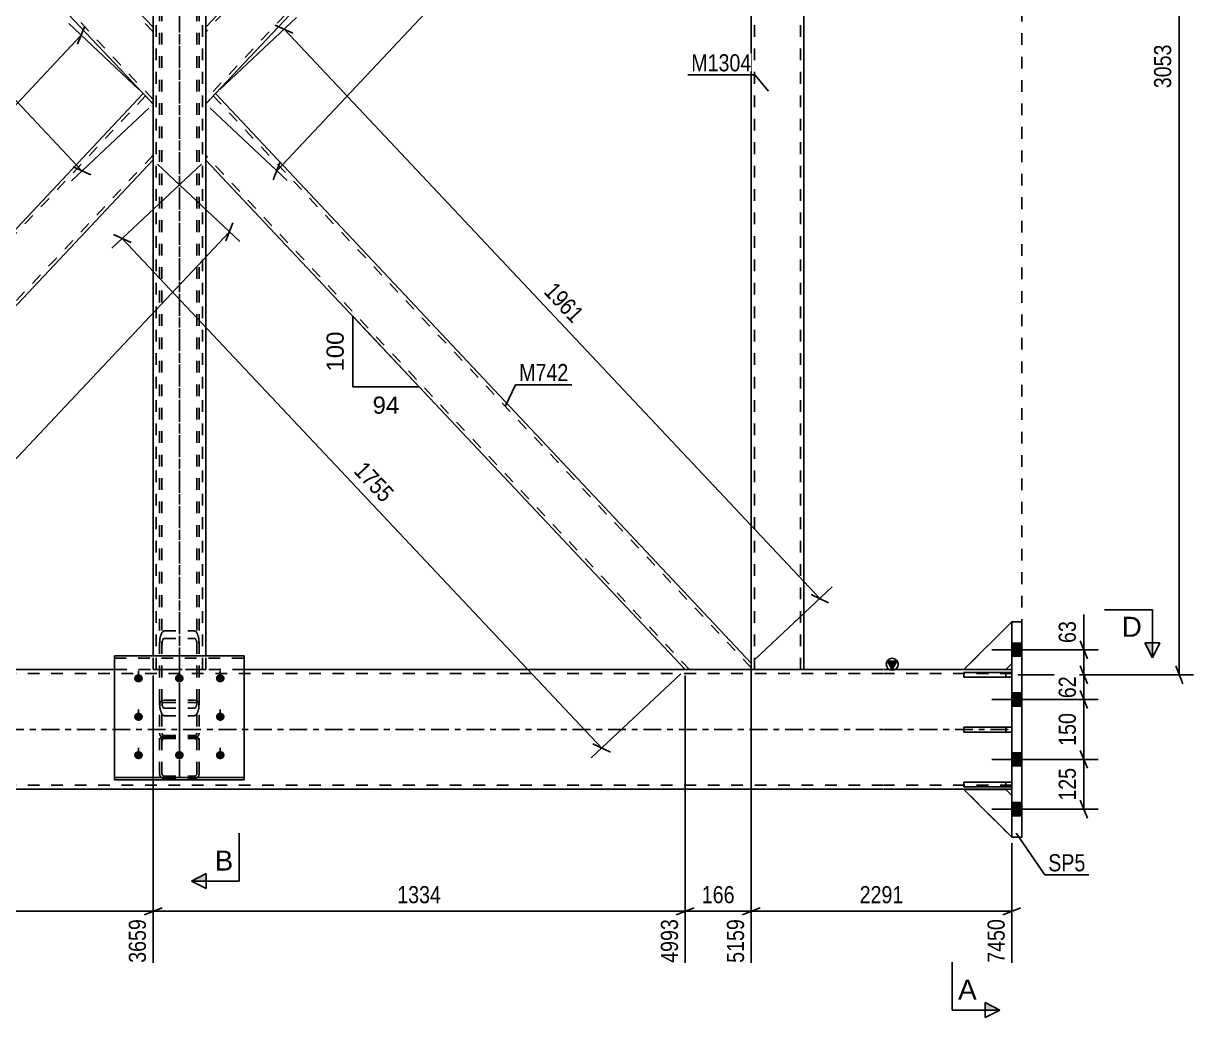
# Model space of a CAD drawing. Header units: millimetres. Extents: x 0 to 841, y 0 to 594.
# Drawn here: x 180.3 to 376, y 123.3 to 289.5 of the extents above; entities that cross this region are included whole.
import ezdxf

# ---------------------------------------------------------------- set-up
doc = ezdxf.new("R2010")
doc.units = ezdxf.units.MM
doc.linetypes.add('DXK_LINE_DOT2', pattern=[3.9198, 1.9599, -1.9599])
doc.linetypes.add('DXK_LINE_DOT3', pattern=[5.9187, 2.979, -0.9799, 0.9799, -0.9799])
doc.styles.add('Arial', font='ARIAL.TTF', dxfattribs={"height": 0.2})
doc.styles.add('Arial Narrow', font='ARIALN.TTF', dxfattribs={"height": 0.2})

# ---------------------------------------------------------------- blocks, each defined once
blk = doc.blocks.new('Bolt-761548517-3434 - 3430')
at = {"linetype": 'Continuous'}
for points in [[(199.59, 179.33), (199.43, 179.34), (199.29, 179.39), (199.16, 179.46), (199.04, 179.56), (198.95, 179.67), (198.89, 179.8), (198.86, 179.94), (198.86, 180.09), (198.89, 180.23), (198.95, 180.36), (199.04, 180.48), (199.16, 180.57), (199.29, 180.65), (199.43, 180.69), (199.59, 180.71), (199.74, 180.69), (199.88, 180.65), (200.02, 180.57), (200.13, 180.48), (200.22, 180.36), (200.28, 180.23), (200.32, 180.09), (200.32, 179.94), (200.28, 179.8), (200.22, 179.67), (200.13, 179.56), (200.02, 179.46), (199.88, 179.39), (199.74, 179.34)], [(206.42, 179.33), (206.27, 179.34), (206.12, 179.39), (205.99, 179.46), (205.87, 179.56), (205.78, 179.67), (205.72, 179.8), (205.69, 179.94), (205.69, 180.09), (205.72, 180.23), (205.78, 180.36), (205.87, 180.48), (205.99, 180.57), (206.12, 180.65), (206.27, 180.69), (206.42, 180.71), (206.57, 180.69), (206.72, 180.65), (206.85, 180.57), (206.96, 180.48), (207.05, 180.36), (207.12, 180.23), (207.15, 180.09), (207.15, 179.94), (207.12, 179.8), (207.05, 179.67), (206.96, 179.56), (206.85, 179.46), (206.72, 179.39), (206.57, 179.34)], [(213.25, 179.33), (213.1, 179.34), (212.95, 179.39), (212.82, 179.46), (212.71, 179.56), (212.62, 179.67), (212.56, 179.8), (212.52, 179.94), (212.52, 180.09), (212.56, 180.23), (212.62, 180.36), (212.71, 180.48), (212.82, 180.57), (212.95, 180.65), (213.1, 180.69), (213.25, 180.71), (213.41, 180.69), (213.55, 180.65), (213.68, 180.57), (213.8, 180.48), (213.89, 180.36), (213.95, 180.23), (213.98, 180.09), (213.98, 179.94), (213.95, 179.8), (213.89, 179.67), (213.8, 179.56), (213.68, 179.46), (213.55, 179.39), (213.41, 179.34)], [(199.59, 172.91), (199.43, 172.92), (199.29, 172.97), (199.16, 173.04), (199.04, 173.13), (198.95, 173.25), (198.89, 173.38), (198.86, 173.52), (198.86, 173.67), (198.89, 173.81), (198.95, 173.94), (199.04, 174.06), (199.16, 174.15), (199.29, 174.23), (199.43, 174.27), (199.59, 174.28), (199.74, 174.27), (199.88, 174.23), (200.02, 174.15), (200.13, 174.06), (200.22, 173.94), (200.28, 173.81), (200.32, 173.67), (200.32, 173.52), (200.28, 173.38), (200.22, 173.25), (200.13, 173.13), (200.02, 173.04), (199.88, 172.97), (199.74, 172.92)], [(213.25, 172.91), (213.1, 172.92), (212.95, 172.97), (212.82, 173.04), (212.71, 173.13), (212.62, 173.25), (212.56, 173.38), (212.52, 173.52), (212.52, 173.67), (212.56, 173.81), (212.62, 173.94), (212.71, 174.06), (212.82, 174.15), (212.95, 174.23), (213.1, 174.27), (213.25, 174.28), (213.41, 174.27), (213.55, 174.23), (213.68, 174.15), (213.8, 174.06), (213.89, 173.94), (213.95, 173.81), (213.98, 173.67), (213.98, 173.52), (213.95, 173.38), (213.89, 173.25), (213.8, 173.13), (213.68, 173.04), (213.55, 172.97), (213.41, 172.92)], [(199.59, 166.49), (199.43, 166.5), (199.29, 166.54), (199.16, 166.62), (199.04, 166.71), (198.95, 166.83), (198.89, 166.96), (198.86, 167.1), (198.86, 167.25), (198.89, 167.39), (198.95, 167.52), (199.04, 167.64), (199.16, 167.73), (199.29, 167.8), (199.43, 167.85), (199.59, 167.86), (199.74, 167.85), (199.88, 167.8), (200.02, 167.73), (200.13, 167.64), (200.22, 167.52), (200.28, 167.39), (200.32, 167.25), (200.32, 167.1), (200.28, 166.96), (200.22, 166.83), (200.13, 166.71), (200.02, 166.62), (199.88, 166.54), (199.74, 166.5)], [(206.42, 166.49), (206.27, 166.5), (206.12, 166.54), (205.99, 166.62), (205.87, 166.71), (205.78, 166.83), (205.72, 166.96), (205.69, 167.1), (205.69, 167.25), (205.72, 167.39), (205.78, 167.52), (205.87, 167.64), (205.99, 167.73), (206.12, 167.8), (206.27, 167.85), (206.42, 167.86), (206.57, 167.85), (206.72, 167.8), (206.85, 167.73), (206.96, 167.64), (207.05, 167.52), (207.12, 167.39), (207.15, 167.25), (207.15, 167.1), (207.12, 166.96), (207.05, 166.83), (206.96, 166.71), (206.85, 166.62), (206.72, 166.54), (206.57, 166.5)], [(213.25, 166.49), (213.1, 166.5), (212.95, 166.54), (212.82, 166.62), (212.71, 166.71), (212.62, 166.83), (212.56, 166.96), (212.52, 167.1), (212.52, 167.25), (212.56, 167.39), (212.62, 167.52), (212.71, 167.64), (212.82, 167.73), (212.95, 167.8), (213.1, 167.85), (213.25, 167.86), (213.41, 167.85), (213.55, 167.8), (213.68, 167.73), (213.8, 167.64), (213.89, 167.52), (213.95, 167.39), (213.98, 167.25), (213.98, 167.1), (213.95, 166.96), (213.89, 166.83), (213.8, 166.71), (213.68, 166.62), (213.55, 166.54), (213.41, 166.5)]]:
    blk.add_hatch(color=1, dxfattribs=at).paths.add_polyline_path(points)
at = {"color": 1, "linetype": 'Continuous'}
for p, q in [((199.59, 179.36), (199.59, 181.25)), ((206.42, 179.36), (206.42, 181.25)), ((213.25, 179.36), (213.25, 181.25)), ((199.59, 172.93), (199.59, 174.83)), ((213.25, 172.93), (213.25, 174.83)), ((199.59, 166.51), (199.59, 168.41)), ((206.42, 166.51), (206.42, 168.41)), ((213.25, 166.51), (213.25, 168.41))]:
    blk.add_line(p, q, dxfattribs=at)
blk = doc.blocks.new('Part-761548517-3502 - 3430')
at = {"linetype": 'Continuous'}
blk.add_hatch(color=2, dxfattribs=at).paths.add_polyline_path([(325.58, 181.47), (324.78, 182.87), (326.38, 182.87)])
at = {"color": 2, "linetype": 'Continuous'}
for p, q in [((325.58, 181.47), (324.78, 182.87)), ((324.78, 182.87), (326.38, 182.87)), ((326.38, 182.87), (325.58, 181.47)), ((195.59, 181.47), (88.68, 181.47)), ((324.15, 181.47), (217.25, 181.47)), ((337.58, 181.47), (324.25, 181.47)), ((345.58, 181.47), (344.58, 181.47)), ((324.15, 161.47), (88.68, 161.47)), ((345.58, 161.47), (324.25, 161.47))]:
    blk.add_line(p, q, dxfattribs=at)
at = {"color": 7, "linetype": 'DXK_LINE_DOT2'}
for p, q in [((324.15, 180.8), (88.68, 180.8)), ((217.25, 181.47), (195.59, 181.47)), ((345.58, 180.8), (324.25, 180.8)), ((344.58, 181.47), (337.58, 181.47)), ((345.58, 161.47), (345.58, 181.47)), ((324.15, 162.14), (88.68, 162.14)), ((345.58, 162.14), (324.25, 162.14))]:
    blk.add_line(p, q, dxfattribs=at)
at = {"color": 7, "linetype": 'DXK_LINE_DOT3'}
for p, q in [((88.68, 171.47), (324.15, 171.47)), ((324.25, 171.47), (345.58, 171.47))]:
    blk.add_line(p, q, dxfattribs=at)
at = {"color": 2, "linetype": 'Continuous'}
blk.add_circle((325.58, 182.37), 1, dxfattribs=at)
blk = doc.blocks.new('Bolt-761548517-3503 - 3430')
at = {"linetype": 'Continuous'}
for points in [[(345.58, 185.9), (345.58, 183.7), (347.25, 183.7), (347.25, 185.9)], [(345.58, 185.9), (345.58, 183.7), (347.25, 183.7), (347.25, 185.9)], [(345.58, 185.9), (345.58, 183.7), (347.25, 183.7), (347.25, 185.9)], [(345.58, 177.57), (345.58, 175.37), (347.25, 175.37), (347.25, 177.57)], [(345.58, 177.57), (345.58, 175.37), (347.25, 175.37), (347.25, 177.57)], [(345.58, 167.57), (345.58, 165.37), (347.25, 165.37), (347.25, 167.57)], [(345.58, 167.57), (345.58, 165.37), (347.25, 165.37), (347.25, 167.57)], [(345.58, 159.24), (345.58, 157.04), (347.25, 157.04), (347.25, 159.24)], [(345.58, 159.24), (345.58, 157.04), (347.25, 157.04), (347.25, 159.24)], [(345.58, 159.24), (345.58, 157.04), (347.25, 157.04), (347.25, 159.24)]]:
    blk.add_hatch(color=1, dxfattribs=at).paths.add_polyline_path(points)
at = {"color": 1, "linetype": 'Continuous'}
for p, q in [((347.25, 185.9), (345.58, 185.9)), ((347.25, 185.9), (345.58, 185.9)), ((347.25, 185.9), (345.58, 185.9)), ((350.18, 184.8), (342.25, 184.8)), ((350.18, 184.8), (342.25, 184.8)), ((350.18, 184.8), (342.25, 184.8)), ((347.25, 183.7), (345.58, 183.7)), ((347.25, 183.7), (345.58, 183.7)), ((347.25, 183.7), (345.58, 183.7)), ((350.18, 176.47), (342.25, 176.47)), ((350.18, 176.47), (342.25, 176.47)), ((347.25, 177.57), (345.58, 177.57)), ((347.25, 177.57), (345.58, 177.57)), ((347.25, 175.37), (345.58, 175.37)), ((347.25, 175.37), (345.58, 175.37)), ((350.18, 166.47), (342.25, 166.47)), ((350.18, 166.47), (342.25, 166.47)), ((347.25, 167.57), (345.58, 167.57)), ((347.25, 167.57), (345.58, 167.57)), ((347.25, 165.37), (345.58, 165.37)), ((347.25, 165.37), (345.58, 165.37)), ((347.25, 159.24), (345.58, 159.24)), ((347.25, 159.24), (345.58, 159.24)), ((347.25, 159.24), (345.58, 159.24)), ((350.18, 158.14), (342.25, 158.14)), ((350.18, 158.14), (342.25, 158.14)), ((350.18, 158.14), (342.25, 158.14)), ((347.25, 157.04), (345.58, 157.04)), ((347.25, 157.04), (345.58, 157.04)), ((347.25, 157.04), (345.58, 157.04))]:
    blk.add_line(p, q, dxfattribs=at)
blk = doc.blocks.new('Part-761548517-3445 - 3430')
at = {"color": 2, "linetype": 'Continuous'}
for p, q in [((345.58, 189.47), (337.58, 181.47)), ((344.58, 181.47), (345.58, 182.47)), ((337.58, 181.47), (344.58, 181.47))]:
    blk.add_line(p, q, dxfattribs=at)
at = {"color": 7, "linetype": 'DXK_LINE_DOT2'}
blk.add_line((345.58, 182.47), (345.58, 189.47), dxfattribs=at)
blk = doc.blocks.new('Part-761548517-3446 - 3430')
at = {"color": 7, "linetype": 'DXK_LINE_DOT2'}
for p, q in [((345.58, 189.47), (337.58, 181.47)), ((345.58, 182.47), (345.58, 189.47)), ((344.58, 181.47), (345.58, 182.47)), ((337.58, 181.47), (344.58, 181.47))]:
    blk.add_line(p, q, dxfattribs=at)
blk = doc.blocks.new('Part-761548517-3447 - 3430')
at = {"color": 2, "linetype": 'Continuous'}
for p, q in [((337.58, 161.43), (344.58, 161.43)), ((345.58, 153.43), (337.58, 161.43)), ((344.58, 161.43), (345.58, 160.43)), ((345.58, 153.43), (345.58, 153.47))]:
    blk.add_line(p, q, dxfattribs=at)
at = {"color": 7, "linetype": 'DXK_LINE_DOT2'}
blk.add_line((345.58, 153.47), (345.58, 160.43), dxfattribs=at)
blk = doc.blocks.new('Part-761548517-3448 - 3430')
at = {"color": 7, "linetype": 'DXK_LINE_DOT2'}
for p, q in [((337.58, 161.43), (344.58, 161.43)), ((345.58, 153.43), (337.58, 161.43)), ((344.58, 161.43), (345.58, 160.43)), ((345.58, 160.43), (345.58, 153.43))]:
    blk.add_line(p, q, dxfattribs=at)
blk = doc.blocks.new('Part-761548517-3449 - 3430')
at = {"color": 7, "linetype": 'DXK_LINE_DOT2'}
for p, q in [((345.58, 162.66), (337.58, 162.66)), ((337.58, 162.66), (337.58, 161.86)), ((344.58, 161.86), (344.58, 162.66)), ((345.58, 161.86), (345.58, 162.66)), ((337.58, 161.86), (345.58, 161.86))]:
    blk.add_line(p, q, dxfattribs=at)
blk = doc.blocks.new('Part-761548517-3450 - 3430')
at = {"color": 7, "linetype": 'DXK_LINE_DOT2'}
for p, q in [((345.58, 171.83), (337.58, 171.83)), ((337.58, 171.83), (337.58, 171.03)), ((337.58, 171.03), (345.58, 171.03)), ((344.58, 171.03), (344.58, 171.83)), ((345.58, 171.03), (345.58, 171.83))]:
    blk.add_line(p, q, dxfattribs=at)
blk = doc.blocks.new('Part-761548517-3451 - 3430')
at = {"color": 7, "linetype": 'DXK_LINE_DOT2'}
for p, q in [((345.58, 180.99), (337.58, 180.99)), ((337.58, 180.99), (337.58, 180.19)), ((337.58, 180.19), (345.58, 180.19)), ((344.58, 180.19), (344.58, 180.99)), ((345.58, 180.19), (345.58, 180.99))]:
    blk.add_line(p, q, dxfattribs=at)
blk = doc.blocks.new('Part-761548517-3452 - 3430')
at = {"color": 2, "linetype": 'Continuous'}
for p, q in [((337.58, 162.66), (345.58, 162.66)), ((337.58, 161.86), (337.58, 162.66)), ((345.58, 162.66), (345.58, 161.86)), ((345.58, 161.86), (337.58, 161.86))]:
    blk.add_line(p, q, dxfattribs=at)
at = {"color": 7, "linetype": 'DXK_LINE_DOT2'}
blk.add_line((344.58, 161.86), (344.58, 162.66), dxfattribs=at)
blk = doc.blocks.new('Part-761548517-3453 - 3430')
at = {"color": 2, "linetype": 'Continuous'}
for p, q in [((337.58, 171.83), (345.58, 171.83)), ((337.58, 171.03), (337.58, 171.83)), ((345.58, 171.03), (337.58, 171.03)), ((345.58, 171.83), (345.58, 171.03))]:
    blk.add_line(p, q, dxfattribs=at)
at = {"color": 7, "linetype": 'DXK_LINE_DOT2'}
blk.add_line((344.58, 171.03), (344.58, 171.83), dxfattribs=at)
blk = doc.blocks.new('Part-761548517-3454 - 3430')
at = {"color": 2, "linetype": 'Continuous'}
for p, q in [((337.58, 180.99), (345.58, 180.99)), ((337.58, 180.19), (337.58, 180.99)), ((345.58, 180.19), (337.58, 180.19)), ((345.58, 180.99), (345.58, 180.19))]:
    blk.add_line(p, q, dxfattribs=at)
at = {"color": 7, "linetype": 'DXK_LINE_DOT2'}
blk.add_line((344.58, 180.19), (344.58, 180.99), dxfattribs=at)
blk = doc.blocks.new('Part-761548517-3587 - 3430')
at = {"color": 2, "linetype": 'Continuous'}
for p, q in [((195.59, 183.78), (217.25, 183.78)), ((195.59, 163.05), (195.59, 183.78)), ((217.25, 163.05), (217.25, 183.78)), ((195.59, 163.42), (217.25, 163.42)), ((217.25, 163.05), (195.59, 163.05))]:
    blk.add_line(p, q, dxfattribs=at)
at = {"color": 7, "linetype": 'DXK_LINE_DOT2'}
blk.add_line((195.59, 183.41), (217.25, 183.41), dxfattribs=at)
blk = doc.blocks.new('Part-761548517-3474 - 3430')
at = {"color": 2, "linetype": 'Continuous'}
for p, q in [((347.25, 189.47), (345.58, 189.47)), ((345.58, 189.47), (345.58, 153.47)), ((347.25, 189.47), (347.25, 153.47)), ((347.25, 153.47), (345.58, 153.47))]:
    blk.add_line(p, q, dxfattribs=at)
blk = doc.blocks.new('Part-761548517-3479 - 3430')
at = {"color": 2, "linetype": 'Continuous'}
for p, q in [((202.02, 288.9), (202.02, 374.14)), ((210.82, 288.91), (210.82, 374.14)), ((202.02, 183.78), (202.02, 266.71)), ((210.82, 183.78), (210.82, 266.7))]:
    blk.add_line(p, q, dxfattribs=at)
at = {"color": 7, "linetype": 'DXK_LINE_DOT2'}
for p, q in [((210.82, 374.14), (202.02, 374.14)), ((202.55, 181.47), (202.55, 374.14)), ((210.29, 181.47), (210.29, 374.14)), ((202.02, 266.71), (202.02, 288.9)), ((210.82, 266.7), (210.82, 288.91)), ((202.02, 181.47), (202.02, 183.78)), ((210.82, 181.47), (210.82, 183.78)), ((210.82, 181.47), (202.02, 181.47))]:
    blk.add_line(p, q, dxfattribs=at)
at = {"color": 7, "linetype": 'DXK_LINE_DOT3'}
blk.add_line((206.42, 181.47), (206.42, 374.14), dxfattribs=at)
blk = doc.blocks.new('Part-761548517-3556 - 3430')
at = {"color": 2, "linetype": 'Continuous'}
for p, q in [((200.37, 277.8), (110.81, 182.57)), ((202.02, 276.05), (200.37, 277.8)), ((202.02, 276.05), (202.02, 266.71)), ((202.02, 266.71), (121.86, 181.47)), ((110.81, 181.47), (110.81, 182.57))]:
    blk.add_line(p, q, dxfattribs=at)
at = {"color": 7, "linetype": 'DXK_LINE_DOT2'}
for p, q in [((200.74, 277.42), (110.81, 181.79)), ((202.02, 267.49), (121.12, 181.47)), ((121.86, 181.47), (110.81, 181.47))]:
    blk.add_line(p, q, dxfattribs=at)
blk = doc.blocks.new('Part-761548517-3541 - 3430')
at = {"color": 2, "linetype": 'Continuous'}
for p, q in [((110.81, 373.04), (110.81, 374.14)), ((202.02, 288.9), (121.86, 374.14)), ((110.81, 373.04), (200.37, 277.8)), ((202.02, 276.05), (202.02, 288.9))]:
    blk.add_line(p, q, dxfattribs=at)
at = {"color": 7, "linetype": 'DXK_LINE_DOT2'}
for p, q in [((121.86, 374.14), (110.81, 374.14)), ((202.02, 276.83), (110.81, 373.82)), ((202.02, 288.12), (121.12, 374.14)), ((202.02, 276.05), (200.37, 277.8)), ((202.02, 276.83), (202.02, 276.89))]:
    blk.add_line(p, q, dxfattribs=at)
blk = doc.blocks.new('Part-761548517-3564 - 3430')
at = {"color": 7, "linetype": 'DXK_LINE_DOT2'}
for p, q in [((302.01, 374.14), (310.81, 374.14)), ((302.01, 373.04), (302.01, 374.14)), ((302.55, 181.47), (302.55, 374.14)), ((310.28, 181.47), (310.28, 374.14)), ((302.01, 181.47), (302.01, 182.57)), ((310.81, 181.47), (302.01, 181.47))]:
    blk.add_line(p, q, dxfattribs=at)
at = {"color": 2, "linetype": 'Continuous'}
for p, q in [((310.81, 374.14), (310.81, 181.47)), ((302.01, 182.57), (302.01, 373.04))]:
    blk.add_line(p, q, dxfattribs=at)
blk = doc.blocks.new('Part-761548517-3572 - 3430')
at = {"color": 7, "linetype": 'DXK_LINE_DOT2'}
for p, q in [((203.32, 176.14), (203.15, 175.9)), ((203.58, 176.31), (203.32, 176.14)), ((203.89, 176.36), (203.58, 176.31)), ((203.89, 176.36), (208.95, 176.36)), ((209.26, 176.31), (208.95, 176.36)), ((209.52, 176.14), (209.26, 176.31)), ((209.69, 175.9), (209.52, 176.14)), ((203.15, 175.9), (203.09, 175.61)), ((203.09, 164.11), (203.09, 175.61)), ((203.49, 175.61), (203.52, 175.76)), ((203.49, 164.11), (203.49, 175.61)), ((203.52, 175.76), (203.6, 175.88)), ((203.6, 175.88), (203.73, 175.96)), ((203.73, 175.96), (203.89, 175.99)), ((203.89, 175.99), (208.95, 175.99)), ((208.95, 175.99), (209.11, 175.96)), ((209.11, 175.96), (209.24, 175.88)), ((209.24, 175.88), (209.32, 175.76)), ((209.32, 175.76), (209.35, 175.61)), ((209.35, 164.11), (209.35, 175.61)), ((209.75, 175.61), (209.69, 175.9)), ((209.75, 164.11), (209.75, 175.61)), ((203.09, 170.85), (203.15, 170.56)), ((203.15, 170.56), (203.32, 170.32)), ((203.32, 170.32), (203.58, 170.16)), ((203.52, 170.71), (203.49, 170.85)), ((203.6, 170.58), (203.52, 170.71)), ((203.58, 170.29), (203.89, 170.35)), ((203.73, 170.5), (203.6, 170.58)), ((203.89, 170.47), (203.73, 170.5)), ((203.89, 170.47), (208.95, 170.47)), ((203.89, 170.35), (208.95, 170.35)), ((209.11, 170.5), (208.95, 170.47)), ((208.95, 170.35), (209.26, 170.29)), ((209.24, 170.58), (209.11, 170.5)), ((209.32, 170.71), (209.24, 170.58)), ((209.26, 170.16), (209.52, 170.32)), ((209.35, 170.85), (209.32, 170.71)), ((209.52, 170.32), (209.69, 170.56)), ((209.69, 170.56), (209.75, 170.85)), ((203.09, 169.5), (203.15, 169.83)), ((203.52, 169.66), (203.49, 169.5)), ((203.6, 169.8), (203.52, 169.66)), ((203.58, 170.16), (203.89, 170.1)), ((203.73, 169.89), (203.6, 169.8)), ((203.89, 169.93), (203.73, 169.89)), ((203.89, 170.1), (208.95, 170.1)), ((203.89, 169.93), (208.95, 169.93)), ((208.95, 170.1), (209.26, 170.16)), ((209.11, 169.89), (208.95, 169.93)), ((209.24, 169.8), (209.11, 169.89)), ((209.32, 169.66), (209.24, 169.8)), ((209.35, 169.5), (209.32, 169.66)), ((209.69, 169.83), (209.75, 169.5)), ((203.15, 163.78), (203.09, 164.11)), ((203.49, 164.11), (203.52, 163.95)), ((203.52, 163.95), (203.6, 163.81)), ((203.89, 163.26), (203.58, 163.32)), ((203.6, 163.81), (203.73, 163.72)), ((203.73, 163.72), (203.89, 163.68)), ((203.89, 163.68), (208.95, 163.68)), ((203.89, 163.26), (208.95, 163.26)), ((208.95, 163.68), (209.11, 163.72)), ((209.26, 163.32), (208.95, 163.26)), ((209.11, 163.72), (209.24, 163.81)), ((209.24, 163.81), (209.32, 163.95)), ((209.32, 163.95), (209.35, 164.11)), ((209.75, 164.11), (209.69, 163.78))]:
    blk.add_line(p, q, dxfattribs=at)
at = {"color": 7, "linetype": 'DXK_LINE_DOT3'}
blk.add_line((206.42, 163.39), (206.42, 176.65), dxfattribs=at)
at = {"color": 7, "linetype": 'DXK_LINE_DOT2'}
for centre, start, end in [((203.92, 169.53), 114.32, 159.2417), ((208.92, 169.53), 20.7583, 65.68), ((203.92, 164.08), 200.7583, 245.68), ((208.92, 164.08), 294.32, 339.2417)]:
    blk.add_arc(centre, 0.827, start, end, dxfattribs=at)
blk = doc.blocks.new('Part-761548517-3577 - 3430')
at = {"color": 2, "linetype": 'Continuous'}
for p, q in [((212.45, 277.8), (210.82, 276.07)), ((302.01, 182.57), (212.45, 277.8)), ((210.82, 268.25), (210.82, 276.07)), ((210.82, 266.7), (210.82, 268.25)), ((290.97, 181.47), (210.82, 266.7)), ((302.01, 181.47), (302.01, 182.57))]:
    blk.add_line(p, q, dxfattribs=at)
at = {"color": 7, "linetype": 'DXK_LINE_DOT2'}
for p, q in [((302.01, 181.79), (212.09, 277.42)), ((210.82, 266.82), (210.82, 268.25)), ((291.7, 181.47), (210.82, 267.48)), ((302.01, 181.47), (290.97, 181.47))]:
    blk.add_line(p, q, dxfattribs=at)
blk = doc.blocks.new('Part-761548517-3581 - 3430')
at = {"color": 7, "linetype": 'DXK_LINE_DOT2'}
for p, q in [((203.09, 176.26), (203.09, 311.49)), ((203.49, 176.26), (203.49, 311.49)), ((209.35, 176.26), (209.35, 311.49)), ((209.75, 176.26), (209.75, 311.49)), ((203.89, 187.96), (203.58, 187.77)), ((203.89, 187.96), (208.95, 187.96)), ((209.26, 187.77), (208.95, 187.96)), ((203.15, 186.4), (203.09, 185.44)), ((203.49, 185.44), (203.52, 185.92)), ((203.73, 186.6), (203.89, 186.7)), ((203.89, 186.7), (208.95, 186.7)), ((208.95, 186.7), (209.11, 186.6)), ((209.32, 185.92), (209.35, 185.44)), ((209.75, 185.44), (209.69, 186.4)), ((203.09, 181.47), (203.49, 181.47)), ((209.75, 181.47), (209.35, 181.47)), ((203.09, 176.26), (203.15, 175.3)), ((203.52, 175.78), (203.49, 176.26)), ((209.35, 176.26), (209.32, 175.78)), ((209.69, 175.3), (209.75, 176.26)), ((203.89, 175.01), (203.73, 175.1)), ((203.89, 175.01), (208.95, 175.01)), ((209.11, 175.1), (208.95, 175.01)), ((203.58, 173.94), (203.73, 173.84)), ((203.73, 173.84), (203.89, 173.75)), ((203.89, 173.75), (208.95, 173.75)), ((208.95, 173.75), (209.24, 173.92)), ((209.24, 173.92), (209.26, 173.94))]:
    blk.add_line(p, q, dxfattribs=at)
at = {"color": 7, "linetype": 'DXK_LINE_DOT3'}
blk.add_line((206.42, 303.53), (206.42, 167.99), dxfattribs=at)
at = {"color": 7, "linetype": 'DXK_LINE_DOT2'}
for centre, radius, start, end in [((206.21, 186.18), 3.07, 148.9118, 175.8159), ((205.05, 185.81), 1.54, 148.9118, 175.8159), ((207.79, 185.81), 1.54, 4.1841, 31.0882), ((206.63, 186.18), 3.07, 4.1841, 31.0882), ((206.21, 175.53), 3.07, 184.1841, 211.0882), ((205.05, 175.89), 1.54, 184.1841, 211.0882), ((207.79, 175.89), 1.54, 328.9118, 355.8159), ((206.63, 175.53), 3.07, 328.9118, 355.8159)]:
    blk.add_arc(centre, radius, start, end, dxfattribs=at)
blk = doc.blocks.new('Part-761548517-3592 - 3430')
at = {"color": 2, "linetype": 'Continuous'}
for p, q in [((210.82, 288.91), (290.97, 374.14)), ((302.01, 373.04), (302.01, 374.14)), ((302.01, 373.04), (212.45, 277.8)), ((210.82, 276.07), (210.82, 288.91))]:
    blk.add_line(p, q, dxfattribs=at)
at = {"color": 7, "linetype": 'DXK_LINE_DOT2'}
for p, q in [((291.7, 374.14), (210.82, 288.13)), ((302.01, 373.82), (210.82, 276.85)), ((302.01, 374.14), (290.97, 374.14)), ((212.45, 277.8), (210.82, 276.07)), ((210.82, 276.85), (210.82, 276.91))]:
    blk.add_line(p, q, dxfattribs=at)
blk = doc.blocks.new('Line-761548517-4186 - 3430')
at = {"color": 1, "linetype": 'DXK_LINE_DOT2'}
blk.add_line((347.25, 374.14), (347.25, 189.47), dxfattribs=at)
blk = doc.blocks.new('StraightDimension-761548517-6306 - 3430')
at = {"color": 7, "linetype": 'Continuous'}
for p, q in [((348.26, 166.47), (360.03, 166.47)), ((357.03, 167.97), (358.23, 164.97)), ((357.63, 158.14), (357.63, 166.47)), ((358.23, 156.64), (357.03, 159.64)), ((348.25, 158.14), (360.03, 158.14))]:
    blk.add_line(p, q, dxfattribs=at)
at = {"color": 0}
blk.add_wipeout([(356.88, 165.65), (352.68, 165.65), (352.68, 158.96), (356.88, 158.96)], dxfattribs=at)
at = {"color": 3, "style": 'Arial Narrow'}
blk.add_text('125', height=2.863, rotation=90.0002, dxfattribs=at).set_placement((356.28, 159.56))
blk = doc.blocks.new('StraightDimension-761548517-3688 - 3430')
at = {"color": 7, "linetype": 'Continuous'}
for p, q in [((302.01, 181.57), (302.01, 132.44)), ((345.58, 152.43), (345.58, 132.44)), ((303.51, 141.66), (300.51, 140.46)), ((302.01, 141.06), (345.58, 141.06)), ((344.08, 140.46), (347.08, 141.66))]:
    blk.add_line(p, q, dxfattribs=at)
at = {"color": 0}
blk.add_wipeout([(328.05, 141.81), (328.05, 146.01), (319.54, 146.01), (319.54, 141.81)], dxfattribs=at)
at = {"color": 0, "linetype": 'Continuous'}
blk.add_wipeout([(344.98, 140.36), (340.78, 140.36), (340.78, 131.84), (344.98, 131.84)], dxfattribs=at)
at = {"color": 3, "style": 'Arial Narrow'}
blk.add_text('2291', height=2.863, dxfattribs=at).set_placement((320.14, 142.41))
at = {"color": 3, "linetype": 'Continuous', "style": 'Arial Narrow'}
blk.add_text('7450', height=2.863, rotation=90.0002, dxfattribs=at).set_placement((344.38, 132.44))
blk = doc.blocks.new('StraightDimension-761548517-3703 - 3430')
at = {"color": 7, "linetype": 'Continuous'}
for p, q in [((290.97, 180.47), (290.97, 132.44)), ((302.01, 181.57), (302.01, 132.44)), ((289.47, 140.46), (292.47, 141.66)), ((290.97, 141.06), (302.01, 141.06)), ((303.51, 141.66), (300.51, 140.46))]:
    blk.add_line(p, q, dxfattribs=at)
at = {"color": 0}
blk.add_wipeout([(299.83, 141.81), (299.83, 146.01), (293.15, 146.01), (293.15, 141.81)], dxfattribs=at)
at = {"color": 0, "linetype": 'Continuous'}
blk.add_wipeout([(301.41, 140.36), (297.21, 140.36), (297.21, 131.84), (301.41, 131.84)], dxfattribs=at)
at = {"color": 3, "style": 'Arial Narrow'}
blk.add_text('166', height=2.863, dxfattribs=at).set_placement((293.75, 142.41))
at = {"color": 3, "linetype": 'Continuous', "style": 'Arial Narrow'}
blk.add_text('5159', height=2.863, rotation=90.0002, dxfattribs=at).set_placement((300.81, 132.44))
blk = doc.blocks.new('StraightDimension-761548517-3718 - 3430')
at = {"color": 7, "linetype": 'Continuous'}
for p, q in [((202.02, 180.47), (202.02, 132.44)), ((290.97, 180.47), (290.97, 132.44)), ((203.52, 141.66), (200.52, 140.46)), ((202.02, 141.06), (290.97, 141.06)), ((289.47, 140.46), (292.47, 141.66))]:
    blk.add_line(p, q, dxfattribs=at)
at = {"color": 0}
blk.add_wipeout([(250.75, 141.81), (250.75, 146.01), (242.24, 146.01), (242.24, 141.81)], dxfattribs=at)
at = {"color": 0, "linetype": 'Continuous'}
blk.add_wipeout([(290.37, 140.36), (286.17, 140.36), (286.17, 131.84), (290.37, 131.84)], dxfattribs=at)
at = {"color": 3, "style": 'Arial Narrow'}
blk.add_text('1334', height=2.863, dxfattribs=at).set_placement((242.84, 142.41))
at = {"color": 3, "linetype": 'Continuous', "style": 'Arial Narrow'}
blk.add_text('4993', height=2.863, rotation=90.0002, dxfattribs=at).set_placement((289.77, 132.44))
blk = doc.blocks.new('StraightDimension-761548517-3730 - 3430')
at = {"color": 7, "linetype": 'Continuous'}
for p, q in [((110.81, 181.57), (110.81, 132.44)), ((202.02, 180.47), (202.02, 132.44)), ((112.31, 141.66), (109.31, 140.46)), ((110.81, 141.06), (202.02, 141.06)), ((200.52, 140.46), (203.52, 141.66))]:
    blk.add_line(p, q, dxfattribs=at)
at = {"color": 0}
blk.add_wipeout([(160.67, 141.81), (160.67, 146.01), (152.16, 146.01), (152.16, 141.81)], dxfattribs=at)
at = {"color": 0, "linetype": 'Continuous'}
blk.add_wipeout([(201.42, 140.36), (197.22, 140.36), (197.22, 131.84), (201.42, 131.84)], dxfattribs=at)
at = {"color": 3, "style": 'Arial Narrow'}
blk.add_text('1368', height=2.863, dxfattribs=at).set_placement((152.76, 142.41))
at = {"color": 3, "linetype": 'Continuous', "style": 'Arial Narrow'}
blk.add_text('3659', height=2.863, rotation=90.0002, dxfattribs=at).set_placement((200.82, 132.44))
blk = doc.blocks.new('StraightDimension-761548517-3877 - 3430')
at = {"color": 7, "linetype": 'Continuous'}
for p, q in [((374.17, 382.64), (372.97, 385.64)), ((346.58, 384.14), (375.97, 384.14)), ((373.57, 180.59), (373.57, 384.14)), ((372.97, 182.09), (374.17, 179.09)), ((346.58, 180.59), (375.97, 180.59))]:
    blk.add_line(p, q, dxfattribs=at)
at = {"color": 0}
blk.add_wipeout([(372.82, 286.62), (368.62, 286.62), (368.62, 278.11), (372.82, 278.11)], dxfattribs=at)
at = {"color": 3, "style": 'Arial Narrow'}
blk.add_text('3053', height=2.863, rotation=90.0002, dxfattribs=at).set_placement((372.22, 278.71))
blk = doc.blocks.new('StraightDimension-761548517-3894 - 3430')
at = {"color": 7, "linetype": 'Continuous'}
for p, q in [((210.09, 266.01), (195.13, 251.94)), ((198.34, 252.9), (195.41, 254.27)), ((196.88, 253.59), (277.03, 168.36)), ((290.24, 180.79), (275.28, 166.72)), ((275.56, 169.04), (278.49, 167.68))]:
    blk.add_line(p, q, dxfattribs=at)
at = {"color": 0}
blk.add_wipeout([(240.42, 208.39), (243.47, 211.26), (237.64, 217.46), (234.58, 214.59)], dxfattribs=at)
at = {"color": 3, "style": 'Arial Narrow'}
blk.add_text('1755', height=2.863, rotation=-46.7591, dxfattribs=at).set_placement((235.43, 214.56))
blk = doc.blocks.new('StraightDimension-761548517-3936 - 3430')
at = {"color": 7, "linetype": 'Continuous'}
for p, q in [((213.18, 278.49), (226, 290.54)), ((225.38, 287.91), (222.45, 289.27)), ((223.92, 288.59), (313.48, 193.36)), ((302.74, 183.26), (315.56, 195.31)), ((312.02, 194.04), (314.95, 192.67))]:
    blk.add_line(p, q, dxfattribs=at)
at = {"color": 0}
blk.add_wipeout([(272.16, 238.39), (275.22, 241.26), (269.39, 247.46), (266.33, 244.59)], dxfattribs=at)
at = {"color": 3, "style": 'Arial Narrow'}
blk.add_text('1961', height=2.863, rotation=-46.7591, dxfattribs=at).set_placement((267.18, 244.56))
blk = doc.blocks.new('StraightDimension-761548517-3954 - 3430')
at = {"color": 7, "linetype": 'Continuous'}
for p, q in [((302.74, 372.35), (315.63, 360.23)), ((313.29, 360.37), (314.47, 363.38)), ((222.69, 264.91), (313.88, 361.88)), ((211.55, 275.38), (224.44, 263.26)), ((223.28, 266.41), (222.1, 263.4))]:
    blk.add_line(p, q, dxfattribs=at)
at = {"color": 0}
blk.add_wipeout([(270.65, 317.01), (267.59, 319.88), (261.76, 313.68), (264.82, 310.8)], dxfattribs=at)
at = {"color": 3, "style": 'Arial Narrow'}
blk.add_text('1997', height=2.863, rotation=46.7591, dxfattribs=at).set_placement((264.8, 311.65))
blk = doc.blocks.new('StraightDimension-761548517-3990 - 3430')
at = {"color": 7, "linetype": 'Continuous'}
for p, q in [((100.44, 192.33), (190, 287.56)), ((199.64, 278.49), (187.92, 289.52)), ((189.41, 286.06), (190.59, 289.07)), ((110.08, 183.26), (98.36, 194.28)), ((101.03, 193.83), (99.85, 190.83))]:
    blk.add_line(p, q, dxfattribs=at)
at = {"color": 0}
blk.add_wipeout([(147.59, 243.56), (144.53, 246.44), (138.69, 240.24), (141.75, 237.36)], dxfattribs=at)
at = {"color": 3, "style": 'Arial Narrow'}
blk.add_text('1961', height=2.863, rotation=46.7591, dxfattribs=at).set_placement((141.73, 238.21))
blk = doc.blocks.new('StraightDimension-761548517-4008 - 3430')
at = {"color": 7, "linetype": 'Continuous'}
for p, q in [((110.08, 372.35), (97.18, 360.22)), ((100.39, 361.18), (97.46, 362.54)), ((98.93, 361.86), (190.14, 264.88)), ((201.29, 275.37), (188.39, 263.23)), ((188.67, 265.56), (191.6, 264.2))]:
    blk.add_line(p, q, dxfattribs=at)
at = {"color": 0}
blk.add_wipeout([(147.99, 310.78), (151.05, 313.66), (145.22, 319.86), (142.16, 316.98)], dxfattribs=at)
at = {"color": 3, "style": 'Arial Narrow'}
blk.add_text('1997', height=2.863, rotation=-46.7591, dxfattribs=at).set_placement((143.01, 316.96))
blk = doc.blocks.new('StraightDimension-761548517-4128 - 3430')
at = {"color": 7, "linetype": 'Continuous'}
for p, q in [((202.75, 266.03), (216.53, 253.07)), ((134.62, 169.47), (214.78, 254.71)), ((214.19, 253.21), (215.37, 256.21)), ((122.59, 180.79), (136.36, 167.83)), ((135.21, 170.98), (134.03, 167.97))]:
    blk.add_line(p, q, dxfattribs=at)
at = {"color": 0}
blk.add_wipeout([(177.07, 215.71), (174.01, 218.58), (168.18, 212.38), (171.24, 209.5)], dxfattribs=at)
at = {"color": 3, "style": 'Arial Narrow'}
blk.add_text('1755', height=2.863, rotation=46.7591, dxfattribs=at).set_placement((171.21, 210.35))
blk = doc.blocks.new('StraightDimension-761548517-6303 - 3430')
at = {"color": 7, "linetype": 'Continuous'}
for p, q in [((357.03, 186.3), (358.23, 183.3)), ((349.74, 184.8), (360.03, 184.8)), ((357.63, 180.59), (357.63, 184.8)), ((358.23, 179.09), (357.03, 182.09)), ((346.58, 180.59), (360.03, 180.59))]:
    blk.add_line(p, q, dxfattribs=at)
at = {"color": 0}
blk.add_wipeout([(356.88, 190.19), (352.68, 190.19), (352.68, 185.33), (356.88, 185.33)], dxfattribs=at)
at = {"color": 7, "linetype": 'Continuous'}
blk.add_line((357.63, 184.8), (357.63, 190.71), dxfattribs=at)
blk.add_line((357.63, 184.8), (357.63, 190.71), dxfattribs=at)
at = {"color": 3, "style": 'Arial Narrow'}
blk.add_text('63', height=2.863, rotation=90.0002, dxfattribs=at).set_placement((356.28, 185.93))
blk = doc.blocks.new('StraightDimension-761548517-6304 - 3430')
at = {"color": 7, "linetype": 'Continuous'}
for p, q in [((357.03, 182.09), (358.23, 179.09)), ((346.58, 180.59), (360.03, 180.59)), ((357.63, 176.47), (357.63, 180.59)), ((348.26, 176.47), (360.03, 176.47)), ((358.23, 174.97), (357.03, 177.97))]:
    blk.add_line(p, q, dxfattribs=at)
at = {"color": 0}
blk.add_wipeout([(356.88, 180.96), (352.68, 180.96), (352.68, 176.1), (356.88, 176.1)], dxfattribs=at)
at = {"color": 3, "style": 'Arial Narrow'}
blk.add_text('62', height=2.863, rotation=90.0002, dxfattribs=at).set_placement((356.28, 176.7))
blk = doc.blocks.new('StraightDimension-761548517-6305 - 3430')
at = {"color": 7, "linetype": 'Continuous'}
for p, q in [((348.26, 176.47), (360.03, 176.47)), ((357.03, 177.97), (358.23, 174.97)), ((357.63, 166.47), (357.63, 176.47)), ((348.26, 166.47), (360.03, 166.47)), ((358.23, 164.97), (357.03, 167.97))]:
    blk.add_line(p, q, dxfattribs=at)
at = {"color": 0}
blk.add_wipeout([(356.88, 174.81), (352.68, 174.81), (352.68, 168.13), (356.88, 168.13)], dxfattribs=at)
at = {"color": 3, "style": 'Arial Narrow'}
blk.add_text('150', height=2.863, rotation=90.0002, dxfattribs=at).set_placement((356.28, 168.73))
blk = doc.blocks.new('AngleDimension-761548517-13658 - 3430')
at = {"color": 7, "linetype": 'Continuous'}
for p, q in [((235.61, 240.34), (235.39, 240.57)), ((235.39, 240.57), (246.49, 228.77)), ((235.39, 240.57), (235.39, 228.77)), ((235.39, 228.77), (246.49, 228.77))]:
    blk.add_line(p, q, dxfattribs=at)
at = {"color": 0}
for points in [[(234.49, 238.6), (230.29, 238.6), (230.29, 230.73), (234.49, 230.73)], [(243.76, 223.67), (243.76, 227.87), (238.12, 227.87), (238.12, 223.67)]]:
    blk.add_wipeout(points, dxfattribs=at)
at = {"color": 3, "style": 'Arial'}
blk.add_text('100', height=2.865, rotation=90.0002, dxfattribs=at).set_placement((233.89, 231.33))
blk.add_text('94', height=2.865, dxfattribs=at).set_placement((238.72, 224.27))
blk = doc.blocks.new('Mark-761548517-3560 - 3430')
at = {"color": 0}
blk.add_wipeout([(302.04, 281.53), (302.04, 284.53), (291.99, 284.53), (291.99, 281.53)], dxfattribs=at)
blk.add_wipeout([(302.04, 281.53), (302.04, 284.53), (291.99, 284.53), (291.99, 281.53)], dxfattribs=at)
at = {"color": 30, "linetype": 'Continuous'}
for p in [(291.39, 280.93), (304.91, 278.2)]:
    blk.add_line(p, (302.64, 280.93), dxfattribs=at)
at = {"color": 3, "style": 'Arial Narrow'}
blk.add_text('M1304', height=2.863, dxfattribs=at).set_placement((291.99, 281.53))
blk = doc.blocks.new('Mark-761548517-3470 - 3430')
at = {"color": 0}
blk.add_wipeout([(357.88, 147.74), (357.88, 150.74), (351.67, 150.74), (351.67, 147.74)], dxfattribs=at)
blk.add_wipeout([(357.88, 147.74), (357.88, 150.74), (351.67, 150.74), (351.67, 147.74)], dxfattribs=at)
at = {"color": 30, "linetype": 'Continuous'}
for p, q in [((346.29, 154.13), (351.07, 147.14)), ((351.07, 147.14), (358.48, 147.14))]:
    blk.add_line(p, q, dxfattribs=at)
at = {"color": 3, "style": 'Arial Narrow'}
blk.add_text('SP5', height=2.863, dxfattribs=at).set_placement((351.67, 147.74))
blk = doc.blocks.new('Mark-761548517-3573 - 3430')
at = {"color": 0}
blk.add_wipeout([(271.44, 229.73), (271.44, 232.73), (263.22, 232.73), (263.22, 229.73)], dxfattribs=at)
blk.add_wipeout([(271.44, 229.73), (271.44, 232.73), (263.22, 232.73), (263.22, 229.73)], dxfattribs=at)
at = {"color": 30, "linetype": 'Continuous'}
for p, q in [((260.94, 225.57), (262.62, 229.13)), ((262.62, 229.13), (272.04, 229.13))]:
    blk.add_line(p, q, dxfattribs=at)
at = {"color": 3, "style": 'Arial Narrow'}
blk.add_text('M742', height=2.863, dxfattribs=at).set_placement((263.22, 229.73))
blk = doc.blocks.new('SectionMark-761548517-4147 - 3430')
at = {"linetype": 'Continuous'}
blk.add_hatch(color=6, dxfattribs=at).paths.add_polyline_path([(367.82, 185.97), (369.07, 185.97), (369.07, 183.47)])
at = {"color": 6, "linetype": 'Continuous'}
for p, q in [((369.07, 191.47), (361.07, 191.47)), ((369.07, 191.47), (369.07, 183.47)), ((367.82, 185.97), (370.32, 185.97)), ((369.07, 183.47), (367.82, 185.97)), ((370.32, 185.97), (369.07, 183.47))]:
    blk.add_line(p, q, dxfattribs=at)
at = {"color": 0, "linetype": 'Continuous'}
blk.add_wipeout([(367.32, 186.97), (367.32, 190.47), (363.95, 190.47), (363.95, 186.97)], dxfattribs=at)
at = {"color": 3, "linetype": 'Continuous', "style": 'Arial'}
blk.add_text('D', height=3.34, dxfattribs=at).set_placement((363.95, 186.97))
blk = doc.blocks.new('SectionMark-761548517-4153 - 3430')
at = {"linetype": 'Continuous'}
for points in [[(341.1, 402.8), (341.1, 404.05), (343.6, 404.05)], [(341.1, 124.53), (341.1, 125.78), (343.6, 124.53)]]:
    blk.add_hatch(color=6, dxfattribs=at).paths.add_polyline_path(points)
at = {"color": 6, "linetype": 'Continuous'}
for p, q in [((341.1, 402.8), (341.1, 405.3)), ((341.1, 405.3), (343.6, 404.05)), ((335.6, 404.05), (335.6, 396.05)), ((335.6, 404.05), (343.6, 404.05)), ((343.6, 404.05), (341.1, 402.8)), ((335.6, 124.53), (335.6, 132.53)), ((343.6, 124.53), (341.1, 125.78)), ((341.1, 125.78), (341.1, 123.28)), ((335.6, 124.53), (343.6, 124.53)), ((343.6, 124.53), (341.1, 123.28))]:
    blk.add_line(p, q, dxfattribs=at)
at = {"color": 0, "linetype": 'Continuous'}
for points in [[(339.71, 398.8), (339.71, 402.3), (336.6, 402.3), (336.6, 398.8)], [(339.71, 126.28), (339.71, 129.78), (336.6, 129.78), (336.6, 126.28)]]:
    blk.add_wipeout(points, dxfattribs=at)
at = {"color": 3, "linetype": 'Continuous', "style": 'Arial'}
for p in [(336.6, 398.8), (336.6, 126.28)]:
    blk.add_text('A', height=3.34, dxfattribs=at).set_placement(p)
blk = doc.blocks.new('SectionMark-761548517-10877 - 3430')
at = {"linetype": 'Continuous'}
for points in [[(210.92, 423.35), (210.92, 422.1), (208.42, 423.35)], [(210.92, 147.37), (210.92, 146.12), (208.42, 146.12)]]:
    blk.add_hatch(color=6, dxfattribs=at).paths.add_polyline_path(points)
at = {"color": 6, "linetype": 'Continuous'}
for p, q in [((208.42, 423.35), (210.92, 424.6)), ((210.92, 422.1), (210.92, 424.6)), ((216.42, 423.35), (208.42, 423.35)), ((208.42, 423.35), (210.92, 422.1)), ((216.42, 423.35), (216.42, 415.35)), ((216.42, 146.12), (216.42, 154.12)), ((208.42, 146.12), (210.92, 147.37)), ((210.92, 147.37), (210.92, 144.87)), ((216.42, 146.12), (208.42, 146.12)), ((210.92, 144.87), (208.42, 146.12))]:
    blk.add_line(p, q, dxfattribs=at)
at = {"color": 0, "linetype": 'Continuous'}
for points in [[(215.42, 418.1), (215.42, 421.6), (212.31, 421.6), (212.31, 418.1)], [(215.42, 147.87), (215.42, 151.37), (212.31, 151.37), (212.31, 147.87)]]:
    blk.add_wipeout(points, dxfattribs=at)
at = {"color": 3, "linetype": 'Continuous', "style": 'Arial'}
for p in [(212.31, 418.1), (212.31, 147.87)]:
    blk.add_text('B', height=3.34, dxfattribs=at).set_placement(p)

msp = doc.modelspace()

# ---------------------------------------------------------------- block references
for name in ['Part-761548517-3541 - 3430', 'Part-761548517-3479 - 3430', 'Part-761548517-3592 - 3430', 'Part-761548517-3564 - 3430', 'Line-761548517-4186 - 3430', 'Part-761548517-3581 - 3430', 'Part-761548517-3556 - 3430', 'Part-761548517-3577 - 3430', 'Part-761548517-3445 - 3430', 'Part-761548517-3446 - 3430', 'Part-761548517-3474 - 3430', 'Bolt-761548517-3503 - 3430', 'Part-761548517-3502 - 3430', 'Part-761548517-3587 - 3430', 'Bolt-761548517-3434 - 3430', 'Part-761548517-3451 - 3430', 'Part-761548517-3454 - 3430', 'Part-761548517-3572 - 3430', 'Part-761548517-3450 - 3430', 'Part-761548517-3453 - 3430', 'Part-761548517-3449 - 3430', 'Part-761548517-3452 - 3430', 'Part-761548517-3447 - 3430', 'Part-761548517-3448 - 3430']:
    msp.add_blockref(name, (0, 0))

# ---------------------------------------------------------------- next in the draw order: block references
for name in ['StraightDimension-761548517-3688 - 3430', 'StraightDimension-761548517-6306 - 3430']:
    msp.add_blockref(name, (0, 0))

# ---------------------------------------------------------------- next in the draw order: block references
for name in ['StraightDimension-761548517-3877 - 3430', 'StraightDimension-761548517-3703 - 3430', 'Mark-761548517-3470 - 3430']:
    msp.add_blockref(name, (0, 0))

# ---------------------------------------------------------------- next in the draw order: block references
for name in ['StraightDimension-761548517-6303 - 3430', 'StraightDimension-761548517-3718 - 3430']:
    msp.add_blockref(name, (0, 0))

# ---------------------------------------------------------------- next in the draw order: block references
for name in ['StraightDimension-761548517-6304 - 3430', 'StraightDimension-761548517-3730 - 3430']:
    msp.add_blockref(name, (0, 0))

# ---------------------------------------------------------------- next in the draw order: block references
for name in ['StraightDimension-761548517-3894 - 3430', 'StraightDimension-761548517-6305 - 3430']:
    msp.add_blockref(name, (0, 0))

# ---------------------------------------------------------------- next in the draw order: block references
for name in ['StraightDimension-761548517-3936 - 3430', 'StraightDimension-761548517-3990 - 3430']:
    msp.add_blockref(name, (0, 0))

# ---------------------------------------------------------------- next in the draw order: block references
for name in ['StraightDimension-761548517-4008 - 3430', 'StraightDimension-761548517-3954 - 3430', 'AngleDimension-761548517-13658 - 3430', 'Mark-761548517-3573 - 3430']:
    msp.add_blockref(name, (0, 0))

# ---------------------------------------------------------------- next in the draw order: block references
for name in ['Mark-761548517-3560 - 3430', 'StraightDimension-761548517-4128 - 3430']:
    msp.add_blockref(name, (0, 0))

# ---------------------------------------------------------------- next in the draw order: block references
msp.add_blockref('SectionMark-761548517-4147 - 3430', (0, 0))

# ---------------------------------------------------------------- next in the draw order: block references
for name in ['SectionMark-761548517-10877 - 3430', 'SectionMark-761548517-4153 - 3430']:
    msp.add_blockref(name, (0, 0))

doc.saveas('drawing.dxf')
